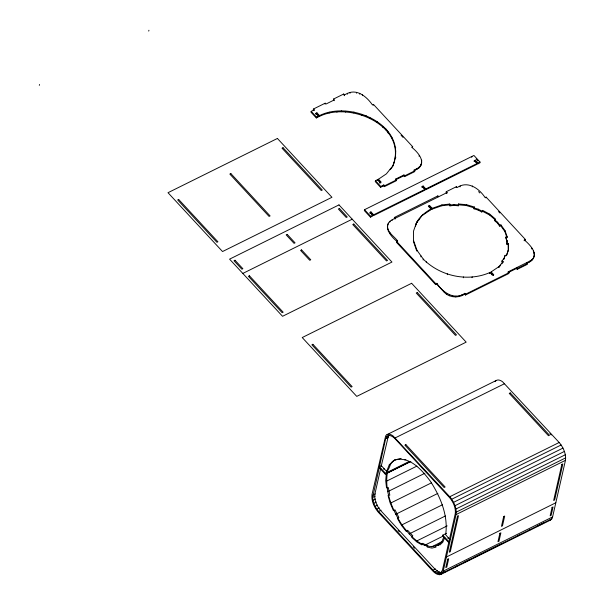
<?xml version="1.0" encoding="UTF-8"?>
<svg xmlns="http://www.w3.org/2000/svg" width="605" height="605" viewBox="0 0 605 605"><rect width="100%" height="100%" fill="white"/><g stroke="black" fill="none" stroke-linecap="round" stroke-linejoin="round"><path stroke-width="0.91" d="M372.627 497.461L385.665 438.708L387.586 435.804C390.444 434.655 393.174 436.87 395.08 438.784L449.507 497.522C453.266 501.961 456.049 507.86 455.247 513.789L442.414 570.265L440.493 573.162C437.634 574.311 434.904 572.096 432.998 570.182L378.571 511.444C375.198 507.565 372.922 502.626 372.627 497.461L375.145 496.213M386.459 472.361L385.703 480.559L386.497 487.562L387.298 488.023L388.304 487.524L389.809 495.117L388.062 495.457L390.142 502.982L393.371 510.507L395.005 509.864L398.869 517.479L397.387 518.432L401.538 525.458L406.333 531.5L407.634 530.283L412.822 535.879L411.816 536.378L411.725 537.323L416.845 541.974L421.927 544.908L421.798 543.812L422.812 543.313L425.466 544.848L427.932 545.392L426.918 545.892L427.251 547.071L431.955 548.1L435.955 547.147L435.449 545.967L438.557 544.961C423.318 551.457 410.077 535.78 401.924 524.86C392.123 509.433 384.258 490.867 387.45 472.263M441.083 574.327L442.421 573.056L443.185 571.165L456.041 514.583C456.911 508.079 453.871 501.613 449.749 496.735L393.114 435.978A13.976 6.852 63.6 0 0 385.657 435.91L372.037 494.383C371.175 500.887 374.215 507.353 378.329 512.231L432.862 571.075C434.95 573.177 437.952 575.582 441.083 574.327L550.489 520.081L551.836 518.81L552.599 516.92L565.456 460.337C566.318 453.833 563.278 447.367 559.164 442.489L502.521 381.725A13.976 6.852 63.6 0 0 495.064 381.664M39.317 85.335L39.514 84.496M148.732 31.089L148.921 30.25M344.29 95.703L344.479 94.864L343.7 94.017L333.605 99.016L334.391 99.863L325.982 104.037L325.195 103.19L313.428 109.021L314.214 109.868L311.182 111.373L310.993 112.212L316.324 117.96L318.343 116.962L318.532 116.122L315.916 113.301L316.922 112.802L319.538 115.623L319.349 116.462C350.386 100.717 409.426 126.604 392.418 166.957C410.152 126.369 351.134 99.56 319.538 115.623M313.239 109.86L313.428 109.021M314.018 110.707L314.214 109.868M315.916 113.301L315.727 114.141L316.733 113.634L316.922 112.802M316.324 117.96L316.513 117.12L318.532 116.122M319.243 116.349L319.432 115.51M325.006 104.03L325.195 103.19M329.082 113.059L329.271 112.22M333.605 99.016L333.416 99.855L334.202 100.702M336.932 112.175L337.129 111.335M343.511 94.856L343.7 94.017M341.205 111.698L341.394 110.859M347.33 94.191L347.52 93.352C357.532 88.708 367.084 97.193 372.438 104.899L373.444 104.393L412.686 146.735L412.497 147.575M345.637 112.106L345.826 111.267M350.008 93.261L350.197 92.421M356.436 93.208L356.625 92.368M353.781 112.863L353.97 112.023M359.597 94.146L359.786 93.306M362.44 95.658L362.629 94.819M361.654 115.207L361.851 114.368M365.942 116.478L366.131 115.638M369.791 118.527L369.98 117.688M373.255 105.232L373.444 104.393M376.87 122.286L377.059 121.446M382.67 127.224L382.859 126.385M477.829 163.902L478.018 163.063L475.311 160.136L475.122 160.975L477.829 163.902L479.848 162.896L480.037 162.064L473.919 155.455L364.512 209.708L364.323 210.548L370.441 217.15L372.461 216.151L372.65 215.312L369.935 212.385L370.941 211.879L373.656 214.805L373.466 215.645L370.752 212.718L370.941 211.879M385.703 129.803L385.892 128.963L388.251 132.2L388.062 133.039M379.88 183.368L380.069 182.529L377.459 179.708L375.44 180.706L375.244 181.545L380.575 187.3L383.6 185.796L383.797 184.956L384.576 185.803L384.387 186.643L383.6 185.796M377.263 180.547L377.459 179.708M392.607 166.118L386.391 173.854L378.465 179.209L378.276 180.048L380.893 182.869M370.441 217.15L370.631 216.31L372.65 215.312M380.575 187.3L380.764 186.461L383.797 184.956M392.176 138.802L392.365 137.963M382.594 186.295L382.784 185.455M394.331 145.003L394.528 144.171M390.414 168.848L390.225 169.68L391.866 167.638M395.511 148.384L395.7 147.544M395.541 151.764L395.73 150.925M393.537 163.796L393.726 162.957M395.594 157.981L395.783 157.149M403.974 174.951L395.564 179.118L395.375 179.957L403.785 175.79L403.974 174.951L404.76 175.798L404.571 176.637L403.785 175.79M395.564 179.118L396.351 179.965L396.162 180.804L384.387 186.643M387.593 225.574C386.913 232.396 394.173 236.162 397.651 240.956L397.455 241.796C391.223 237.016 381.505 225.589 392.214 219.759L447.057 192.564L446.271 191.717L456.359 186.718L457.146 187.565C467.627 180.32 479.228 188.45 485.104 197.601L486.11 197.101L525.344 239.436L525.155 240.276M388.418 223.245L387.404 226.414M387.427 228.917L387.616 228.077M389.847 222.065L390.036 221.233M388.297 231.405L388.486 230.565M392.025 220.598L392.214 219.759M389.862 233.598L390.051 232.766M394.279 218.239L394.475 217.407L437.861 195.891L438.648 196.738M395.065 219.086L395.254 218.254L394.475 217.407M397.651 240.956L396.638 241.463L396.449 242.295L435.683 284.637L436.697 284.138L436.886 283.299C442.762 292.449 454.355 300.579 464.837 293.334L465.623 294.181L465.434 295.021L464.648 294.174L464.837 293.334M412.686 146.735L411.672 147.234C419.794 153.617 428.083 165.029 414.062 169.945L414.848 170.791L414.659 171.631L404.571 176.637M419.083 156.271L419.273 155.432M413.873 170.784L416.913 169.279L417.102 168.44M416.913 169.279L419.091 167.804L419.288 166.965M421.708 160.121C421.541 162.881 421.451 165.861 419.091 167.804M420.709 165.793L420.898 164.953M421.534 163.456L421.73 162.624M423.129 186.007L422.116 186.506L421.927 187.346L422.933 186.847L423.129 186.007L425.837 188.934L425.648 189.773L422.933 186.847M416.535 222.92L418.91 219.35L416.535 222.92L415.408 226.081C417.321 218.284 424.294 212.937 430.858 208.99L428.582 206.002L429.588 205.503L432.204 208.324L432.015 209.164L441.748 205.76L449.598 204.876L449.787 204.044L441.937 204.921L432.204 208.324M422.116 186.506L424.831 189.433L424.642 190.272L373.466 215.645M416.716 222.08L413.54 231.049L413.434 241.493L414.312 244.027M418.713 220.19L422.933 214.344M413.623 240.654L416.958 250.236L416.762 251.075L414.606 244.866M428.385 206.842L428.582 206.002M429.588 205.503L429.399 206.335L432.015 209.164M422.744 215.183L430.669 209.829L430.858 208.99M431.191 208.823L430.669 209.829M420.883 256.838L421.072 255.998M423.122 259.969L423.311 259.137L416.958 250.236M437.672 196.731L437.861 195.891M426.275 262.653L426.464 261.814M380.757 468.172L374.85 494.179C374.049 500.108 376.832 506.007 380.59 510.446L435.018 569.184L439.011 572.133L440.901 572.549M381.142 466.5L388.387 435.955M441.748 205.76L441.937 204.921M446.271 191.717L446.082 192.556L446.868 193.403L447.057 192.564M383.85 469.427L384.039 468.588M379.123 467.499L385.241 474.101L385.43 473.261L409.366 461.396M385.43 473.261L379.312 466.659L381.332 465.661L386.655 471.408L389.295 464.769L393.984 460.352C409.464 455.096 422.305 470.501 430.579 481.512C440.553 497.151 448.403 515.831 445.651 534.714L449.825 539.577M394.437 460.36C389.461 462.273 390.217 468.837 386.655 471.408M499.617 226.126L499.813 225.287L500.917 224.901L500.721 225.741L499.617 226.126L497.469 223.109L494.436 220.53L495.525 219.086L489.725 214.155L482.646 210.389L481.822 212.015L478.124 210.041L474.002 208.816L474.509 207.069L466.629 204.724L458.492 203.976L458.31 205.791L454.045 205.39L449.939 205.851L449.787 204.044M456.17 187.558L456.359 186.718M435.683 284.637L435.88 283.805L436.886 283.299M454.045 205.39L454.234 204.55L458.499 204.951M459.997 186.892L460.186 186.053M458.31 205.791L458.492 203.976M471.711 157.3L471.9 156.461M447.284 274.67L447.473 273.831M464.648 294.174C458.446 298.318 449.56 297.728 444.289 292.336L444.478 291.497M474.108 161.475L474.297 160.635L475.311 160.136M458.303 204.808L466.44 205.564L466.629 204.724M446.498 294.219L446.687 293.38M474.297 160.635L477.012 163.562L476.823 164.401L425.648 189.773M472.263 186.847L472.452 186.007M449.341 295.732L449.53 294.892M452.51 296.669L452.699 295.83M474.002 208.816L474.509 207.069M455.777 296.972L455.966 296.132M478.124 210.041L478.313 209.201L474.191 207.976M458.93 296.616L459.127 295.777M463.309 277.763L463.498 276.931M461.607 295.679L461.796 294.847M481.822 212.015L482.646 210.389M485.921 197.933L486.11 197.101M472.006 277.695L472.195 276.863M495.329 219.925L489.536 214.987L489.725 214.155M497.469 223.109L497.658 222.269L494.625 219.691M489.596 273.415L490.118 272.409L492.735 275.23L493.748 274.73L491.131 271.91L499.057 266.555L503.08 261.549L501.969 260.959L504.078 258.335L505.152 255.295L506.393 255.658L508.442 249.85L508.389 243.626L507.111 243.512L506.922 244.344L508.2 244.465L508.389 243.626M489.929 273.248L490.118 272.409M491.131 271.91L490.935 272.749L493.551 275.57M491.336 274.768L491.532 273.929M505.031 230.664L507.187 236.873L506.998 237.712L504.842 231.503L505.031 230.664L500.917 224.901M499.057 266.555L498.868 267.395L500.592 265.247M507.187 236.873L505.954 237.009L505.765 237.848L506.899 241.093L506.922 244.344M501.969 260.959L501.779 261.791L502.891 262.388L501.742 263.818M506.899 241.093L505.954 237.009M502.891 262.388L503.08 261.549M504.078 258.335L503.889 259.174L505.152 255.295M446.482 533.308L442.777 535.145L442.588 535.985L448.706 542.587M506.491 255.665L508.442 249.85M525.344 239.436L524.338 239.943C529.919 244.639 540.484 255.469 529.768 261.141L508.23 271.819L508.041 272.658L516.451 268.491L516.64 267.652L517.426 268.499L517.23 269.338L516.451 268.491M448.01 538.662L448.199 537.822M508.23 271.819L509.017 272.666L508.828 273.505L465.434 295.021M524.149 240.775L524.338 239.943M526.728 262.653L527.515 263.493L527.326 264.332L517.23 269.338M531.742 248.973L531.931 248.133M526.539 263.485L529.579 261.98L529.768 261.141M533.504 250.334L533.315 251.173C535.523 255.083 533.595 260.158 529.579 261.98M531.757 260.505L531.946 259.674M534.177 253.661L534.374 252.822M533.376 258.494L533.565 257.654M534.2 256.165L534.389 255.325M443.669 537.293L442.111 541.15L437.551 545.468M444.751 537.429L442.822 542.193L439.79 545.067L439.139 543.963L440.145 543.464M344.479 94.864L347.52 93.352M380.069 182.529L381.082 182.029L378.465 179.209M384.576 185.803L396.351 179.965M404.76 175.798L414.848 170.791M242.817 273.437L352.223 219.191M369.746 213.217L370.752 212.718M373.656 214.805L424.831 189.433M425.837 188.934L477.012 163.562M478.018 163.063L480.037 162.064M465.623 294.181L509.017 272.666M517.426 268.499L527.515 263.493M387.003 434.64L496.41 380.394M386.368 436.954L388.894 435.706M385.665 438.708L388.191 437.453M395.216 437.891L504.63 383.646M392.327 461.902L394.989 459.845L396.441 459.498L394.989 459.838M389.295 464.769L390.301 464.269M404.866 459.898L405.879 459.399M386.724 471.129L387.729 470.63M387.261 473.095L410.863 461.388L385.241 474.101M386.519 481.172L416.868 466.122M372.831 495.177L375.357 493.93M387.707 491.683L424.854 473.269M372.945 500.274L375.463 499.019M373.777 503.292L376.302 502.044M375.077 506.324L377.596 505.069M376.741 509.145L379.267 507.89M390.838 502.982L431.297 482.919M378.571 511.444L381.097 510.196M395.685 514.303L437.869 493.385M449.749 496.735L559.164 442.489M451.723 499.231L561.137 444.977M401.924 524.86L442.391 504.797M453.568 502.339L562.975 448.093M454.998 505.682L564.404 451.428M455.92 509.009L565.327 454.763M409.139 533.943L445.439 515.944M456.268 512.11L565.683 457.864M456.041 514.583L565.456 460.337M416.822 540.93L447.171 525.889M424.46 545.355L443.117 536.106M431.531 546.897L442.489 541.46M446.399 557.016L555.813 502.77M432.998 570.182L435.524 568.927M434.95 571.952L437.476 570.704M436.992 573.132L439.517 571.884M443.185 571.165L552.599 516.92M438.882 573.548L441.408 572.3M440.493 573.162L442.172 572.33M442.421 573.056L551.836 518.81M439.306 574.75L442.671 573.079M444.357 572.247L446.036 571.415M455.293 566.824L456.979 565.985M463.71 562.65L470.448 559.307M474.653 557.22L481.383 553.885M483.07 553.053L502.422 543.456M517.577 535.939L519.256 535.107M528.513 530.517L530.199 529.685M536.93 526.342L543.668 523.007M489.785 272.575C467.642 282.255 440.183 276.183 423.311 259.137M397.167 459.324L401.168 458.371M548.712 520.504L550.489 520.081M450.128 205.012L454.234 204.55M466.44 205.564L474.32 207.908M482.457 211.228L489.536 214.987M478.313 209.201L482.019 211.175M476.18 158.941L478.011 160.922M498.58 211.591L499.843 212.96M478.578 191.603L479.848 192.972M401.1 135.286L402.998 137.335M316.733 113.634L319.349 116.462M311.182 111.373L316.513 117.12M375.44 180.706L380.764 186.461M436.697 284.138L444.289 292.336M396.638 241.463L435.88 283.805M364.512 209.708L370.631 216.31M549.953 433.596L551.231 434.98M442.777 535.145L448.895 541.747M398.12 530.411L399.383 531.772M413.306 546.799L414.576 548.168M500.721 225.741L504.842 231.503M497.658 222.269L499.813 225.287M449.598 204.876L449.939 205.851M508.2 244.465L508.253 250.689M507.088 240.253L507.111 243.512M447.7 559.202L445.794 567.581L446.8 567.082L448.706 558.702L447.7 559.202M457.478 516.163L449.288 552.214L450.294 551.715L458.484 515.664L457.478 516.163M499.881 533.33L497.976 541.709L498.981 541.21L500.887 532.823L499.881 533.33M503.685 516.557L501.469 526.342L502.475 525.843L504.699 516.057L503.685 516.557M552.062 507.451L550.157 515.838L551.163 515.339L553.068 506.952L552.062 507.451M561.841 464.413L553.651 500.464L554.656 499.964L562.847 463.914L561.841 464.413M277.408 138.454L168.001 192.7L222.534 251.544L331.941 197.298L277.408 138.454M178.672 199.453L177.666 199.952L216.9 242.295L217.913 241.796L178.672 199.453M230.853 173.575L229.847 174.081L269.081 216.424L270.095 215.917L230.853 173.575M283.034 147.703L282.028 148.202L321.263 190.545L322.276 190.046L283.034 147.703M338.989 204.898L229.575 259.152L282.543 316.302L391.949 262.056L338.989 204.898M235.02 260.256L234.006 260.755L241.856 269.225L242.87 268.726L235.02 260.256M287.201 234.385L286.195 234.884L294.038 243.346L295.051 242.847L287.201 234.385M339.382 208.506L338.376 209.005L346.219 217.475L347.232 216.976L339.382 208.506M249.404 275.782L248.398 276.281L282.142 312.694L283.148 312.195L249.404 275.782M301.585 249.903L300.579 250.41L309.737 260.286L310.743 259.787L301.585 249.903M353.774 224.031L352.76 224.531L386.504 260.944L387.518 260.445L353.774 224.031M411.634 283.291L302.22 337.545L356.753 396.388L466.168 342.143L411.634 283.291M312.898 344.29L311.885 344.797L351.127 387.132L352.133 386.633L312.898 344.29M417.261 292.548L416.255 293.047L455.489 335.389L456.503 334.89L417.261 292.548M405.894 444.645L404.881 445.144L444.123 487.486L445.129 486.987L405.894 444.645M510.257 392.895L509.251 393.394L548.485 435.736L549.491 435.237L510.257 392.895"/></g></svg>
